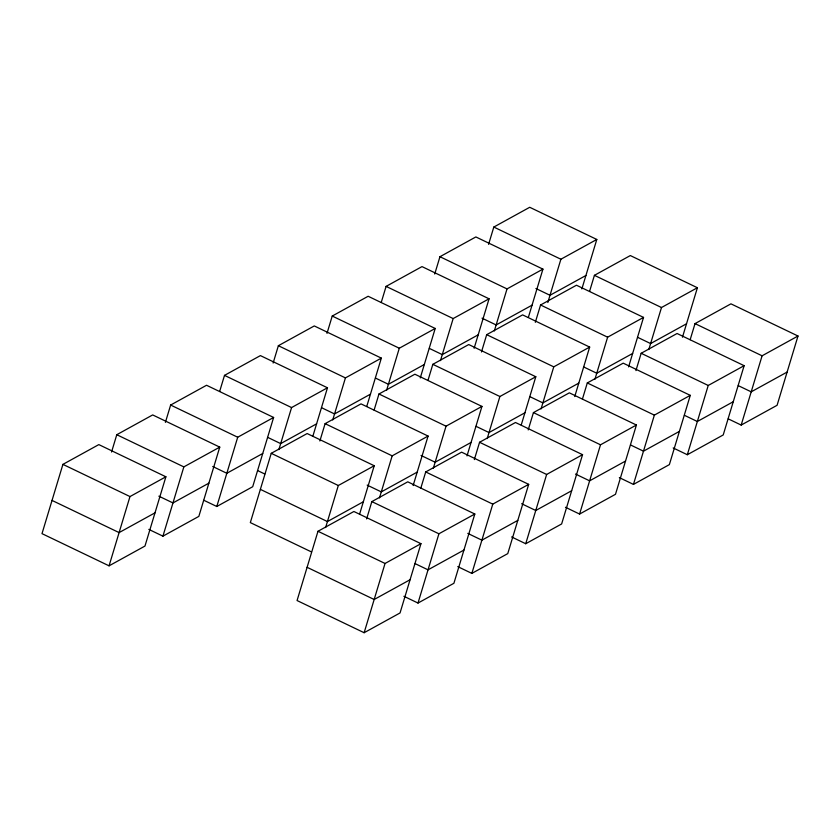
<?xml version="1.0" encoding="UTF-8"?>
<svg xmlns="http://www.w3.org/2000/svg" width="840" height="840" viewBox="0 0 840 840"><rect width="100%" height="100%" fill="white"/><g stroke="black" fill="none" stroke-linecap="round" stroke-linejoin="round"><path stroke-width="1.26" d="M62.916 464.373L42 533.642L109.064 565.835L144.974 546.053L165.89 476.784L98.826 444.602L62.916 464.373L129.98 496.566L165.89 476.784M111.552 452.025L116.781 434.711L152.68 414.929L219.755 447.122L198.839 516.39L162.928 536.162L148.816 529.389M109.064 565.835L129.98 496.566M165.406 422.363L170.636 405.048L206.546 385.266L273.619 417.459L252.703 486.717L216.793 506.499L203.847 500.283M162.928 536.162L183.845 466.893L219.755 447.122M219.65 391.461L224.501 375.375L260.411 355.604L327.474 387.786L312.911 436.034M216.793 506.499L237.709 437.231L273.619 417.459M273.137 363.027L278.366 345.713L314.276 325.941L381.339 358.124L366.776 406.361M359.656 513.975L374.22 465.738L307.146 433.545L271.246 453.327L250.331 522.596L311.514 551.953M278.869 449.62L291.575 407.568L327.474 387.786M327.002 333.365L332.231 316.05L368.141 296.268L435.204 328.461L420.263 377.937M319.872 440.979L325.101 423.665L361.011 403.882L428.085 436.065L413.144 485.541M332.735 419.958L345.429 377.906L381.339 358.124M381.234 302.463L386.096 286.387L421.995 266.606L489.069 298.798L474.128 348.274M317.982 531.269L297.066 600.537L364.14 632.72L400.05 612.948L420.956 543.679L353.892 511.497L317.982 531.269L385.046 563.462L420.956 543.679M325.616 527.562L338.31 485.51L374.22 465.738M374.115 410.078L378.966 393.992L414.876 374.22L481.95 406.403L467.009 455.879M386.6 390.296L399.294 348.233L435.204 328.461M434.721 274.04L439.95 256.715L475.86 236.943L542.934 269.125L528.37 317.363M366.618 518.92L371.847 501.606L407.757 481.824L474.82 514.017L453.905 583.286L418.005 603.057L403.882 596.284M379.481 497.9L392.175 455.847L428.085 436.065M427.98 380.405L432.831 364.329L468.741 344.547L535.805 376.74L521.241 424.977M440.465 360.623L453.159 318.57L489.069 298.798M364.14 632.72L385.046 563.462M488.586 244.367L493.815 227.052L529.725 207.281L596.799 239.463L581.857 288.939M420.851 488.019L425.712 471.944L461.612 452.161L528.686 484.355L507.769 553.613L471.86 573.395L457.748 566.622M433.335 468.237L446.04 426.185L481.95 406.403M481.467 351.981L486.696 334.667L522.606 314.885L589.67 347.078L574.739 396.554M494.33 330.96L507.024 288.907L542.934 269.125M418.005 603.057L438.911 533.788L474.82 514.017M474.338 459.596L479.567 442.27L515.476 422.499L582.55 454.681L561.635 523.95L525.725 543.732L511.602 536.949M487.2 438.575L499.894 396.512L535.805 376.74M535.332 322.319L540.561 304.994L576.461 285.222L643.534 317.405L628.593 366.881M547.817 302.526L560.889 259.234L596.799 239.463M471.86 573.395L492.776 504.126L528.686 484.355M528.202 429.923L533.432 412.608L569.341 392.837L636.416 425.019L615.5 494.288L579.59 514.059L565.467 507.286M541.065 408.901L553.76 366.849L589.67 347.078M589.565 291.417L594.416 275.331L630.325 255.559L697.4 287.742L682.458 337.218M525.725 543.732L546.641 474.464L582.55 454.681M582.446 399.021L587.297 382.945L623.207 363.163L690.27 395.356L669.365 464.625L633.454 484.397L619.332 477.624M594.93 379.239L607.625 337.187L643.534 317.405M579.59 514.059L600.505 444.801L636.416 425.019M635.933 370.598L641.162 353.283L677.072 333.501L744.135 365.683L723.219 434.952L687.32 454.734L673.197 447.951M648.795 349.577L661.49 307.524L697.4 287.742M633.454 484.397L654.36 415.128L690.27 395.356M690.165 339.696L695.026 323.61L730.937 303.839L798 336.021L777.084 405.29L741.174 425.072L728.238 418.856M687.32 454.734L708.225 385.466L744.135 365.683M741.174 425.072L762.09 355.803L798 336.021M155.012 512.831L119.102 532.602L52.027 500.419M208.877 483.157L172.966 502.94L158.844 496.167M262.731 453.495L226.821 473.277L212.709 466.494M316.596 423.832L280.686 443.604L267.75 437.399M370.461 394.17L334.551 413.942L321.605 407.726M424.326 364.497L388.416 384.279L375.469 378.063M478.191 334.834L442.281 354.617L429.334 348.401M532.045 305.172L496.146 324.944L482.024 318.171M585.911 275.499L550 295.281L535.889 288.508M363.342 501.774L327.432 521.556L260.358 489.363M417.197 472.112L381.297 491.883L367.175 485.111M471.062 442.449L435.151 462.221L421.04 455.448M524.927 412.776L489.017 432.558L476.07 426.342M578.792 383.114L542.881 402.895L529.935 396.68M632.657 353.451L596.747 373.223L583.8 367.017M686.511 323.788L650.611 343.56L637.665 337.344M410.078 579.726L374.168 599.498L307.104 567.315M463.943 550.053L428.032 569.835L415.086 563.619M517.808 520.391L481.898 540.173L467.775 533.389M571.662 490.728L535.763 510.5L521.64 503.727M625.527 461.055L589.617 480.837L575.505 474.065M679.392 431.393L643.482 451.175L630.536 444.959M733.257 401.73L697.347 421.502L684.4 415.296M787.122 372.068L751.212 391.839L738.266 385.633M493.815 227.052L560.889 259.234M594.416 275.331L661.49 307.524M695.026 323.61L762.09 355.803M439.95 256.715L507.024 288.907M540.561 304.994L607.625 337.187M641.162 353.283L708.225 385.466M386.096 286.387L453.159 318.57M486.696 334.667L553.76 366.849M587.297 382.945L654.36 415.128M332.231 316.05L399.294 348.233M432.831 364.329L499.894 396.512M533.432 412.608L600.505 444.801M278.366 345.713L345.429 377.906M378.966 393.992L446.04 426.185M479.567 442.27L546.641 474.464M224.501 375.375L291.575 407.568M325.101 423.665L392.175 455.847M425.712 471.944L492.776 504.126M170.636 405.048L237.709 437.231M271.246 453.327L338.31 485.51M371.847 501.606L438.911 533.788M257.712 470.62L264.779 474.012M116.781 434.711L183.845 466.893"/></g></svg>
